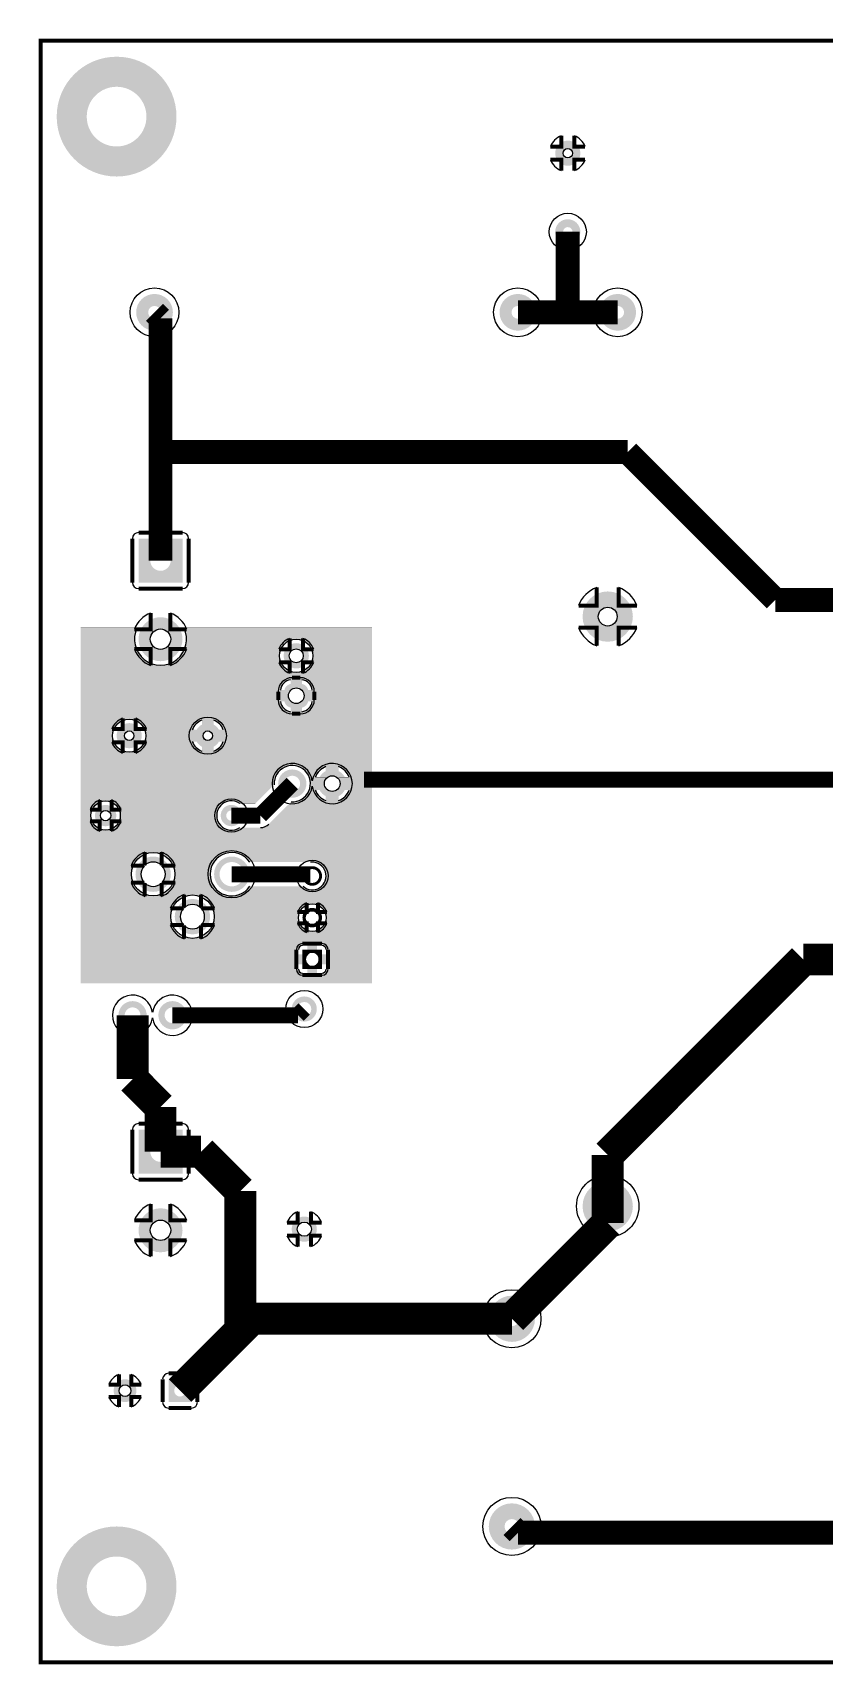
# Model space of a CAD drawing. Extents: x 0 to 6500, y 0 to 4100.
# Drawn here: x 0 to 1982, y 0 to 4100 of the extents above; entities that cross this region are included whole.
import ezdxf

# ---------------------------------------------------------------- set-up
doc = ezdxf.new("R2010")
doc.units = 0
for name, color, linetype in [('BOARD_OUTLINE', 2, 'CONTINUOUS'), ('COPPER_BOTTOM', 1, 'CONTINUOUS'), ('COPPER_TOP', 3, 'CONTINUOUS')]:
    doc.layers.add(name, color=color, linetype=linetype)

msp = doc.modelspace()

# ---------------------------------------------------------------- hatches: boundary and pattern name
at = {"layer": 'COPPER_BOTTOM'}
h = msp.add_hatch(color=256, dxfattribs=at)
edge = h.paths.add_edge_path()
edge.add_arc((210, 3890), 150, 0, 360)
edge = h.paths.add_edge_path()
edge.add_arc((210, 3890), 74.75, 0, 360)
h = msp.add_hatch(color=256, dxfattribs=at)
edge = h.paths.add_edge_path()
edge.add_arc((1340, 3798.425197), 31.496063, 0, 360)
edge = h.paths.add_edge_path()
edge.add_arc((1340, 3798.425197), 11.811024, 0, 360)
h = msp.add_hatch(color=256, dxfattribs=at)
edge = h.paths.add_edge_path()
edge.add_arc((1340, 3601.574803), 31.496063, 0, 360)
edge = h.paths.add_edge_path()
edge.add_arc((1340, 3601.574803), 11.811024, 0, 360)
h = msp.add_hatch(color=256, dxfattribs=at)
edge = h.paths.add_edge_path()
edge.add_arc((305, 3400), 46, 0, 360)
edge = h.paths.add_edge_path()
edge.add_arc((305, 3400), 16, 0, 360)
h = msp.add_hatch(color=256, dxfattribs=at)
edge = h.paths.add_edge_path()
edge.add_arc((1215, 3400), 46, 0, 360)
edge = h.paths.add_edge_path()
edge.add_arc((1215, 3400), 16, 0, 360)
h = msp.add_hatch(color=256, dxfattribs=at)
edge = h.paths.add_edge_path()
edge.add_arc((1465, 3400), 46, 0, 360)
edge = h.paths.add_edge_path()
edge.add_arc((1465, 3400), 16, 0, 360)
h = msp.add_hatch(color=256, dxfattribs=at)
h.paths.add_polyline_path([(264.881929, 2723.307126), (264.881929, 2833.543268), (375.118071, 2833.543268), (375.118071, 2723.307126)])
edge = h.paths.add_edge_path()
edge.add_arc((320, 2778.425197), 25.590512, 0, 360)
h = msp.add_hatch(color=256, dxfattribs=at)
edge = h.paths.add_edge_path()
edge.add_arc((1440, 2638.188976), 62.992126, 0, 360)
edge = h.paths.add_edge_path()
edge.add_arc((1440, 2638.188976), 23.622047, 0, 360)
h = msp.add_hatch(color=256, dxfattribs=at)
edge = h.paths.add_edge_path()
edge.add_arc((320, 2581.574803), 55.11811, 0, 360)
edge = h.paths.add_edge_path()
edge.add_arc((320, 2581.574803), 25.590551, 0, 360)
h = msp.add_hatch(color=256, dxfattribs=at)
edge = h.paths.add_edge_path()
edge.add_arc((660, 2540), 31.67, 0, 360)
edge = h.paths.add_edge_path()
edge.add_arc((660, 2540), 17.5, 0, 360)
h = msp.add_hatch(color=256, dxfattribs=at)
edge = h.paths.add_edge_path()
edge.add_line((630, 2450.415), (630, 2429.585))
edge.add_arc((649.585, 2429.585), 19.585, 180, 270)
edge.add_line((649.585, 2410), (670.415, 2410))
edge.add_arc((670.415, 2429.585), 19.585, 270, 0)
edge.add_line((690, 2429.585), (690, 2450.415))
edge.add_arc((670.415, 2450.415), 19.585, 0, 90)
edge.add_line((670.415, 2470), (649.585, 2470))
edge.add_arc((649.585, 2450.415), 19.585, 90, 180)
edge = h.paths.add_edge_path()
edge.add_arc((660, 2440), 19.585, 0, 360)
h = msp.add_hatch(color=256, dxfattribs=at)
edge = h.paths.add_edge_path()
edge.add_arc((241.574803, 2340), 31.496063, 0, 360)
edge = h.paths.add_edge_path()
edge.add_arc((241.574803, 2340), 11.811024, 0, 360)
h = msp.add_hatch(color=256, dxfattribs=at)
edge = h.paths.add_edge_path()
edge.add_arc((438.425197, 2340), 31.496063, 0, 360)
edge = h.paths.add_edge_path()
edge.add_arc((438.425197, 2340), 11.811024, 0, 360)
h = msp.add_hatch(color=256, dxfattribs=at)
edge = h.paths.add_edge_path()
edge.add_arc((650, 2220), 35.433071, 0, 360)
edge = h.paths.add_edge_path()
edge.add_arc((650, 2220), 19.685039, 0, 360)
h = msp.add_hatch(color=256, dxfattribs=at)
edge = h.paths.add_edge_path()
edge.add_arc((750, 2220), 35.433071, 0, 360)
edge = h.paths.add_edge_path()
edge.add_arc((750, 2220), 19.685039, 0, 360)
h = msp.add_hatch(color=256, dxfattribs=at)
edge = h.paths.add_edge_path()
edge.add_arc((182.519685, 2140), 26.771654, 0, 360)
edge = h.paths.add_edge_path()
edge.add_arc((182.519685, 2140), 12.992126, 0, 360)
h = msp.add_hatch(color=256, dxfattribs=at)
edge = h.paths.add_edge_path()
edge.add_arc((497.480315, 2140), 26.771654, 0, 360)
edge = h.paths.add_edge_path()
edge.add_arc((497.480315, 2140), 12.992126, 0, 360)
h = msp.add_hatch(color=256, dxfattribs=at)
edge = h.paths.add_edge_path()
edge.add_arc((301.574803, 1993.149606), 44.291339, 0, 360)
edge = h.paths.add_edge_path()
edge.add_arc((301.574803, 1993.149606), 30.511811, 0, 360)
h = msp.add_hatch(color=256, dxfattribs=at)
edge = h.paths.add_edge_path()
edge.add_arc((498.425197, 1993.149606), 44.291339, 0, 360)
edge = h.paths.add_edge_path()
edge.add_arc((498.425197, 1993.149606), 30.511811, 0, 360)
h = msp.add_hatch(color=256, dxfattribs=at)
edge = h.paths.add_edge_path()
edge.add_arc((700, 1988.661417), 24.5, 0, 360)
edge = h.paths.add_edge_path()
edge.add_arc((700, 1988.661417), 17.5, 0, 360)
h = msp.add_hatch(color=256, dxfattribs=at)
edge = h.paths.add_edge_path()
edge.add_arc((400, 1886.850394), 44.291339, 0, 360)
edge = h.paths.add_edge_path()
edge.add_arc((400, 1886.850394), 30.511811, 0, 360)
h = msp.add_hatch(color=256, dxfattribs=at)
edge = h.paths.add_edge_path()
edge.add_arc((700, 1884.330709), 24.5, 0, 360)
edge = h.paths.add_edge_path()
edge.add_arc((700, 1884.330709), 17.5, 0, 360)
h = msp.add_hatch(color=256, dxfattribs=at)
h.paths.add_polyline_path([(724.5, 1755.5), (675.5, 1755.5), (675.5, 1804.5), (724.5, 1804.5)])
edge = h.paths.add_edge_path()
edge.add_arc((700, 1780), 17.5, 0, 360)
h = msp.add_hatch(color=256, dxfattribs=at)
edge = h.paths.add_edge_path()
edge.add_arc((680, 1655.590551), 31.496063, 0, 360)
edge = h.paths.add_edge_path()
edge.add_arc((680, 1655.590551), 17.716535, 0, 360)
h = msp.add_hatch(color=256, dxfattribs=at)
edge = h.paths.add_edge_path()
edge.add_arc((250, 1640), 35.433071, 0, 360)
edge = h.paths.add_edge_path()
edge.add_arc((250, 1640), 19.685039, 0, 360)
h = msp.add_hatch(color=256, dxfattribs=at)
edge = h.paths.add_edge_path()
edge.add_arc((350, 1640), 35.433071, 0, 360)
edge = h.paths.add_edge_path()
edge.add_arc((350, 1640), 19.685039, 0, 360)
h = msp.add_hatch(color=256, dxfattribs=at)
h.paths.add_polyline_path([(264.881929, 1243.307126), (264.881929, 1353.543268), (375.118071, 1353.543268), (375.118071, 1243.307126)])
edge = h.paths.add_edge_path()
edge.add_arc((320, 1298.425197), 25.590512, 0, 360)
h = msp.add_hatch(color=256, dxfattribs=at)
edge = h.paths.add_edge_path()
edge.add_arc((1440, 1161.811024), 62.992126, 0, 360)
edge = h.paths.add_edge_path()
edge.add_arc((1440, 1161.811024), 23.622047, 0, 360)
h = msp.add_hatch(color=256, dxfattribs=at)
edge = h.paths.add_edge_path()
edge.add_arc((320, 1101.574803), 55.11811, 0, 360)
edge = h.paths.add_edge_path()
edge.add_arc((320, 1101.574803), 25.590551, 0, 360)
h = msp.add_hatch(color=256, dxfattribs=at)
edge = h.paths.add_edge_path()
edge.add_arc((680, 1104.409449), 31.496063, 0, 360)
edge = h.paths.add_edge_path()
edge.add_arc((680, 1104.409449), 17.716535, 0, 360)
h = msp.add_hatch(color=256, dxfattribs=at)
edge = h.paths.add_edge_path()
edge.add_arc((1200, 880), 57.870079, 0, 360)
edge = h.paths.add_edge_path()
edge.add_arc((1200, 880), 18.5, 0, 360)
h = msp.add_hatch(color=256, dxfattribs=at)
edge = h.paths.add_edge_path()
edge.add_arc((231.102362, 700), 28.543307, 0, 360)
edge = h.paths.add_edge_path()
edge.add_arc((231.102362, 700), 14.76378, 0, 360)
h = msp.add_hatch(color=256, dxfattribs=at)
h.paths.add_polyline_path([(340.354331, 728.543307), (397.440945, 728.543307), (397.440945, 671.456693), (340.354331, 671.456693)])
edge = h.paths.add_edge_path()
edge.add_arc((368.897638, 700), 14.76378, 0, 360)
h = msp.add_hatch(color=256, dxfattribs=at)
edge = h.paths.add_edge_path()
edge.add_arc((1200, 360), 57.870079, 0, 360)
edge = h.paths.add_edge_path()
edge.add_arc((1200, 360), 18.5, 0, 360)
h = msp.add_hatch(color=256, dxfattribs=at)
edge = h.paths.add_edge_path()
edge.add_arc((210, 210), 150, 0, 360)
edge = h.paths.add_edge_path()
edge.add_arc((210, 210), 74.75, 0, 360)
at = {"layer": 'COPPER_TOP'}
h = msp.add_hatch(color=256, dxfattribs=at)
edge = h.paths.add_edge_path()
edge.add_arc((210, 3890), 150, 0, 360)
edge = h.paths.add_edge_path()
edge.add_arc((210, 3890), 74.75, 0, 360)
h = msp.add_hatch(color=256, dxfattribs=at)
edge = h.paths.add_edge_path()
edge.add_arc((1340, 3798.425197), 31.496063, 0, 360)
edge = h.paths.add_edge_path()
edge.add_arc((1340, 3798.425197), 11.811024, 0, 360)
h = msp.add_hatch(color=256, dxfattribs=at)
edge = h.paths.add_edge_path()
edge.add_arc((1340, 3601.574803), 31.496063, 0, 360)
edge = h.paths.add_edge_path()
edge.add_arc((1340, 3601.574803), 11.811024, 0, 360)
h = msp.add_hatch(color=256, dxfattribs=at)
edge = h.paths.add_edge_path()
edge.add_arc((305, 3400), 46, 0, 360)
edge = h.paths.add_edge_path()
edge.add_arc((305, 3400), 16, 0, 360)
h = msp.add_hatch(color=256, dxfattribs=at)
edge = h.paths.add_edge_path()
edge.add_arc((1215, 3400), 46, 0, 360)
edge = h.paths.add_edge_path()
edge.add_arc((1215, 3400), 16, 0, 360)
h = msp.add_hatch(color=256, dxfattribs=at)
edge = h.paths.add_edge_path()
edge.add_arc((1465, 3400), 46, 0, 360)
edge = h.paths.add_edge_path()
edge.add_arc((1465, 3400), 16, 0, 360)
h = msp.add_hatch(color=256, dxfattribs=at)
h.paths.add_polyline_path([(264.881929, 2723.307126), (264.881929, 2833.543268), (375.118071, 2833.543268), (375.118071, 2723.307126)])
edge = h.paths.add_edge_path()
edge.add_arc((320, 2778.425197), 25.590512, 0, 360)
h = msp.add_hatch(color=256, dxfattribs=at)
edge = h.paths.add_edge_path()
edge.add_arc((1440, 2638.188976), 62.992126, 0, 360)
edge = h.paths.add_edge_path()
edge.add_arc((1440, 2638.188976), 23.622047, 0, 360)
h = msp.add_hatch(color=256, dxfattribs=at)
edge = h.paths.add_edge_path()
edge.add_arc((320, 2581.574803), 55.11811, 0, 360)
edge = h.paths.add_edge_path()
edge.add_arc((320, 2581.574803), 25.590551, 0, 360)
h = msp.add_hatch(color=3, dxfattribs=at)
edge = h.paths.add_edge_path()
edge.add_arc((320, 2581.574803), 65.14311, 154.128772, 25.871228)
edge.add_line((378.614273, 2610), (850, 2610))
edge.add_line((850, 2610), (850, 1720))
edge.add_line((850, 1720), (120, 1720))
edge.add_line((120, 1720), (120, 2610))
edge.add_line((120, 2610), (261.385727, 2610))
edge = h.paths.add_edge_path()
edge.add_arc((400, 1886.850394), 54.316339, 0, 360)
edge = h.paths.add_edge_path()
edge.add_arc((301.574803, 1993.149606), 54.316339, 0, 360)
edge = h.paths.add_edge_path()
edge.add_line((712.260079, 1767.512387), (712.260079, 1745.426496))
edge.add_line((712.260079, 1745.426496), (724.5, 1745.426496))
edge.add_arc((724.5, 1755.5), 10.073504, 270, 0)
edge.add_line((734.573504, 1755.5), (734.573504, 1767.739921))
edge.add_line((734.573504, 1767.739921), (712.487613, 1767.739921))
edge.add_arc((700, 1780), 17.5, 315.526771, 44.473229)
edge.add_line((712.487613, 1792.260079), (734.573504, 1792.260079))
edge.add_line((734.573504, 1792.260079), (734.573504, 1804.5))
edge.add_arc((724.5, 1804.5), 10.073504, 0, 90)
edge.add_line((724.5, 1814.573504), (712.260079, 1814.573504))
edge.add_line((712.260079, 1814.573504), (712.260079, 1792.487613))
edge.add_arc((700, 1780), 17.5, 45.526771, 134.473229)
edge.add_line((687.739921, 1792.487613), (687.739921, 1814.573504))
edge.add_line((687.739921, 1814.573504), (675.5, 1814.573504))
edge.add_arc((675.5, 1804.5), 10.073504, 90, 180)
edge.add_line((665.426496, 1804.5), (665.426496, 1792.260079))
edge.add_line((665.426496, 1792.260079), (687.512387, 1792.260079))
edge.add_arc((700, 1780), 17.5, 135.526771, 224.473229)
edge.add_line((687.512387, 1767.739921), (665.426496, 1767.739921))
edge.add_line((665.426496, 1767.739921), (665.426496, 1755.5))
edge.add_arc((675.5, 1755.5), 10.073504, 180, 270)
edge.add_line((675.5, 1745.426496), (687.739921, 1745.426496))
edge.add_line((687.739921, 1745.426496), (687.739921, 1767.512387))
edge.add_arc((700, 1780), 17.5, 225.526771, 314.473229)
edge = h.paths.add_edge_path()
edge.add_arc((700, 1884.330709), 34.525, 0, 360)
edge = h.paths.add_edge_path()
edge.add_arc((700, 1988.661417), 34.525, 228.06207, 92.284729)
edge.add_arc((695.511811, 1993.149606), 30.170276, 84.07985, 90)
edge.add_line((695.511811, 2023.319882), (543.591768, 2023.319882))
edge.add_arc((498.425197, 1993.149606), 54.316339, 33.742052, 326.257948)
edge.add_line((543.591768, 1962.979331), (676.926074, 1962.979331))
edge = h.paths.add_edge_path()
edge.add_arc((182.519685, 2140), 36.796654, 0, 360)
edge = h.paths.add_edge_path()
edge.add_arc((650, 2220), 45.458071, 266.582209, 183.417698)
edge.add_line((604.622778, 2217.29003), (557.503023, 2170.170276))
edge.add_line((557.503023, 2170.170276), (518.545646, 2170.170276))
edge.add_arc((497.480315, 2140), 36.796654, 55.076687, 304.923313)
edge.add_line((518.545646, 2109.829724), (569.994073, 2109.829724))
edge.add_arc((569.99996, 2139.999999), 30.170276, 269.988821, 270.823731)
edge.add_arc((570, 2140), 30.170276, 270.823655, 315.077835)
edge.add_line((591.362568, 2118.695394), (647.289956, 2174.622782))
edge = h.paths.add_edge_path()
edge.add_line((707.496037, 2236.119843), (733.880157, 2236.119843))
edge.add_line((733.880157, 2236.119843), (733.880157, 2262.503963))
edge.add_arc((750, 2220), 45.458071, 110.769485, 159.230515)
edge = h.paths.add_edge_path()
edge.add_line((766.119843, 2262.503963), (766.119843, 2236.119843))
edge.add_line((766.119843, 2236.119843), (792.503963, 2236.119843))
edge.add_arc((750, 2220), 45.458071, 20.769485, 69.230515)
edge = h.paths.add_edge_path()
edge.add_line((792.503963, 2203.880157), (766.119843, 2203.880157))
edge.add_line((766.119843, 2203.880157), (766.119843, 2177.496037))
edge.add_arc((750, 2220), 45.458071, 290.769485, 339.230515)
edge = h.paths.add_edge_path()
edge.add_line((733.880157, 2177.496037), (733.880157, 2203.880157))
edge.add_line((733.880157, 2203.880157), (707.496037, 2203.880157))
edge.add_arc((750, 2220), 45.458071, 200.769485, 249.230515)
edge = h.paths.add_edge_path()
edge.add_arc((750, 2220), 19.685039, 0, 360)
edge = h.paths.add_edge_path()
edge.add_arc((241.574803, 2340), 41.521063, 0, 360)
edge = h.paths.add_edge_path()
edge.add_line((399.602407, 2354.72378), (423.701417, 2354.72378))
edge.add_line((423.701417, 2354.72378), (423.701417, 2378.82279))
edge.add_arc((438.425197, 2340), 41.521063, 110.769537, 159.230463)
edge = h.paths.add_edge_path()
edge.add_line((453.148976, 2378.82279), (453.148976, 2354.72378))
edge.add_line((453.148976, 2354.72378), (477.247986, 2354.72378))
edge.add_arc((438.425197, 2340), 41.521063, 20.769537, 69.230463)
edge = h.paths.add_edge_path()
edge.add_line((477.247986, 2325.27622), (453.148976, 2325.27622))
edge.add_line((453.148976, 2325.27622), (453.148976, 2301.17721))
edge.add_arc((438.425197, 2340), 41.521063, 290.769537, 339.230463)
edge = h.paths.add_edge_path()
edge.add_line((423.701417, 2301.17721), (423.701417, 2325.27622))
edge.add_line((423.701417, 2325.27622), (399.602407, 2325.27622))
edge.add_arc((438.425197, 2340), 41.521063, 200.769537, 249.230463)
edge = h.paths.add_edge_path()
edge.add_arc((438.425197, 2340), 11.811024, 0, 360)
edge = h.paths.add_edge_path()
edge.add_arc((670.415, 2429.585), 29.753268, 277.394031, 352.605969)
edge.add_line((699.920857, 2425.755984), (674.244016, 2425.755984))
edge.add_line((674.244016, 2425.755984), (674.244016, 2400.079143))
edge = h.paths.add_edge_path()
edge.add_arc((670.415, 2450.415), 29.753268, 7.394031, 82.605969)
edge.add_line((674.244016, 2479.920857), (674.244016, 2454.244016))
edge.add_line((674.244016, 2454.244016), (699.920857, 2454.244016))
edge = h.paths.add_edge_path()
edge.add_arc((649.585, 2450.415), 29.753268, 97.394031, 172.605969)
edge.add_line((620.079143, 2454.244016), (645.755984, 2454.244016))
edge.add_line((645.755984, 2454.244016), (645.755984, 2479.920857))
edge = h.paths.add_edge_path()
edge.add_arc((649.585, 2429.585), 29.753268, 187.394031, 262.605969)
edge.add_line((645.755984, 2400.079143), (645.755984, 2425.755984))
edge.add_line((645.755984, 2425.755984), (620.079143, 2425.755984))
edge = h.paths.add_edge_path()
edge.add_arc((660, 2440), 19.585, 0, 360)
edge = h.paths.add_edge_path()
edge.add_arc((660, 2540), 41.695, 0, 360)
h = msp.add_hatch(color=256, dxfattribs=at)
edge = h.paths.add_edge_path()
edge.add_arc((660, 2540), 31.67, 0, 360)
edge = h.paths.add_edge_path()
edge.add_arc((660, 2540), 17.5, 0, 360)
h = msp.add_hatch(color=256, dxfattribs=at)
edge = h.paths.add_edge_path()
edge.add_line((630, 2450.415), (630, 2429.585))
edge.add_arc((649.585, 2429.585), 19.585, 180, 270)
edge.add_line((649.585, 2410), (670.415, 2410))
edge.add_arc((670.415, 2429.585), 19.585, 270, 0)
edge.add_line((690, 2429.585), (690, 2450.415))
edge.add_arc((670.415, 2450.415), 19.585, 0, 90)
edge.add_line((670.415, 2470), (649.585, 2470))
edge.add_arc((649.585, 2450.415), 19.585, 90, 180)
edge = h.paths.add_edge_path()
edge.add_arc((660, 2440), 19.585, 0, 360)
h = msp.add_hatch(color=256, dxfattribs=at)
edge = h.paths.add_edge_path()
edge.add_arc((241.574803, 2340), 31.496063, 0, 360)
edge = h.paths.add_edge_path()
edge.add_arc((241.574803, 2340), 11.811024, 0, 360)
h = msp.add_hatch(color=256, dxfattribs=at)
edge = h.paths.add_edge_path()
edge.add_arc((438.425197, 2340), 31.496063, 0, 360)
edge = h.paths.add_edge_path()
edge.add_arc((438.425197, 2340), 11.811024, 0, 360)
h = msp.add_hatch(color=256, dxfattribs=at)
edge = h.paths.add_edge_path()
edge.add_arc((650, 2220), 35.433071, 0, 360)
edge = h.paths.add_edge_path()
edge.add_arc((650, 2220), 19.685039, 0, 360)
h = msp.add_hatch(color=256, dxfattribs=at)
edge = h.paths.add_edge_path()
edge.add_arc((750, 2220), 35.433071, 0, 360)
edge = h.paths.add_edge_path()
edge.add_arc((750, 2220), 19.685039, 0, 360)
h = msp.add_hatch(color=256, dxfattribs=at)
edge = h.paths.add_edge_path()
edge.add_arc((182.519685, 2140), 26.771654, 0, 360)
edge = h.paths.add_edge_path()
edge.add_arc((182.519685, 2140), 12.992126, 0, 360)
h = msp.add_hatch(color=256, dxfattribs=at)
edge = h.paths.add_edge_path()
edge.add_arc((497.480315, 2140), 26.771654, 0, 360)
edge = h.paths.add_edge_path()
edge.add_arc((497.480315, 2140), 12.992126, 0, 360)
h = msp.add_hatch(color=256, dxfattribs=at)
edge = h.paths.add_edge_path()
edge.add_arc((301.574803, 1993.149606), 44.291339, 0, 360)
edge = h.paths.add_edge_path()
edge.add_arc((301.574803, 1993.149606), 30.511811, 0, 360)
h = msp.add_hatch(color=256, dxfattribs=at)
edge = h.paths.add_edge_path()
edge.add_arc((498.425197, 1993.149606), 44.291339, 0, 360)
edge = h.paths.add_edge_path()
edge.add_arc((498.425197, 1993.149606), 30.511811, 0, 360)
h = msp.add_hatch(color=256, dxfattribs=at)
edge = h.paths.add_edge_path()
edge.add_arc((700, 1988.661417), 24.5, 0, 360)
edge = h.paths.add_edge_path()
edge.add_arc((700, 1988.661417), 17.5, 0, 360)
h = msp.add_hatch(color=256, dxfattribs=at)
edge = h.paths.add_edge_path()
edge.add_arc((400, 1886.850394), 44.291339, 0, 360)
edge = h.paths.add_edge_path()
edge.add_arc((400, 1886.850394), 30.511811, 0, 360)
h = msp.add_hatch(color=256, dxfattribs=at)
edge = h.paths.add_edge_path()
edge.add_arc((700, 1884.330709), 24.5, 0, 360)
edge = h.paths.add_edge_path()
edge.add_arc((700, 1884.330709), 17.5, 0, 360)
h = msp.add_hatch(color=256, dxfattribs=at)
h.paths.add_polyline_path([(724.5, 1755.5), (675.5, 1755.5), (675.5, 1804.5), (724.5, 1804.5)])
edge = h.paths.add_edge_path()
edge.add_arc((700, 1780), 17.5, 0, 360)
h = msp.add_hatch(color=256, dxfattribs=at)
edge = h.paths.add_edge_path()
edge.add_arc((680, 1655.590551), 31.496063, 0, 360)
edge = h.paths.add_edge_path()
edge.add_arc((680, 1655.590551), 17.716535, 0, 360)
h = msp.add_hatch(color=256, dxfattribs=at)
edge = h.paths.add_edge_path()
edge.add_arc((250, 1640), 35.433071, 0, 360)
edge = h.paths.add_edge_path()
edge.add_arc((250, 1640), 19.685039, 0, 360)
h = msp.add_hatch(color=256, dxfattribs=at)
edge = h.paths.add_edge_path()
edge.add_arc((350, 1640), 35.433071, 0, 360)
edge = h.paths.add_edge_path()
edge.add_arc((350, 1640), 19.685039, 0, 360)
h = msp.add_hatch(color=256, dxfattribs=at)
h.paths.add_polyline_path([(264.881929, 1243.307126), (264.881929, 1353.543268), (375.118071, 1353.543268), (375.118071, 1243.307126)])
edge = h.paths.add_edge_path()
edge.add_arc((320, 1298.425197), 25.590512, 0, 360)
h = msp.add_hatch(color=256, dxfattribs=at)
edge = h.paths.add_edge_path()
edge.add_arc((1440, 1161.811024), 62.992126, 0, 360)
edge = h.paths.add_edge_path()
edge.add_arc((1440, 1161.811024), 23.622047, 0, 360)
h = msp.add_hatch(color=256, dxfattribs=at)
edge = h.paths.add_edge_path()
edge.add_arc((320, 1101.574803), 55.11811, 0, 360)
edge = h.paths.add_edge_path()
edge.add_arc((320, 1101.574803), 25.590551, 0, 360)
h = msp.add_hatch(color=256, dxfattribs=at)
edge = h.paths.add_edge_path()
edge.add_arc((680, 1104.409449), 31.496063, 0, 360)
edge = h.paths.add_edge_path()
edge.add_arc((680, 1104.409449), 17.716535, 0, 360)
h = msp.add_hatch(color=256, dxfattribs=at)
edge = h.paths.add_edge_path()
edge.add_arc((1200, 880), 57.870079, 0, 360)
edge = h.paths.add_edge_path()
edge.add_arc((1200, 880), 18.5, 0, 360)
h = msp.add_hatch(color=256, dxfattribs=at)
edge = h.paths.add_edge_path()
edge.add_arc((231.102362, 700), 28.543307, 0, 360)
edge = h.paths.add_edge_path()
edge.add_arc((231.102362, 700), 14.76378, 0, 360)
h = msp.add_hatch(color=256, dxfattribs=at)
h.paths.add_polyline_path([(340.354331, 728.543307), (397.440945, 728.543307), (397.440945, 671.456693), (340.354331, 671.456693)])
edge = h.paths.add_edge_path()
edge.add_arc((368.897638, 700), 14.76378, 0, 360)
h = msp.add_hatch(color=256, dxfattribs=at)
edge = h.paths.add_edge_path()
edge.add_arc((1200, 360), 57.870079, 0, 360)
edge = h.paths.add_edge_path()
edge.add_arc((1200, 360), 18.5, 0, 360)
h = msp.add_hatch(color=256, dxfattribs=at)
edge = h.paths.add_edge_path()
edge.add_arc((210, 210), 150, 0, 360)
edge = h.paths.add_edge_path()
edge.add_arc((210, 210), 74.75, 0, 360)

# ---------------------------------------------------------------- linework, layer by layer
at = {"layer": 'BOARD_OUTLINE', "color": 2, "const_width": 0.000039}
for points in [[(6500, 4100), (0, 4100)], [(0, 4100), (0, 0)], [(0, 0), (6500, 0)]]:
    msp.add_lwpolyline(points, dxfattribs=at)
at = {"layer": 'COPPER_BOTTOM', "color": 1, "const_width": 10}
for points in [[(6479.903268, 4079.903268), (6479.903268, 20.096732), (20.096732, 20.096732), (20.096732, 4079.903268), (6479.903268, 4079.903268)], [(1296.52551, 3814.91315), (1323.512047, 3814.91315), (1323.512047, 3841.899687)], [(1356.487953, 3841.899687), (1356.487953, 3814.91315), (1383.47449, 3814.91315)], [(1323.512047, 3754.950707), (1323.512047, 3781.937244), (1296.52551, 3781.937244)], [(1383.47449, 3781.937244), (1356.487953, 3781.937244), (1356.487953, 3754.950707)], [(249.80937, 2833.543268), (249.80937, 2723.307126)], [(375.118071, 2848.615827), (264.881929, 2848.615827)], [(390.19063, 2723.307126), (390.19063, 2833.543268)], [(264.881929, 2708.234567), (375.118071, 2708.234567)], [(1367.076241, 2665.845748), (1412.343228, 2665.845748), (1412.343228, 2711.112736)], [(1467.656772, 2711.112736), (1467.656772, 2665.845748), (1512.923759, 2665.845748)], [(254.438558, 2606.43937), (295.135433, 2606.43937), (295.135433, 2647.136245)], [(344.864567, 2647.136245), (344.864567, 2606.43937), (385.561442, 2606.43937)], [(616.362866, 2556.549606), (643.450394, 2556.549606), (643.450394, 2583.637134)], [(676.549606, 2583.637134), (676.549606, 2556.549606), (703.637134, 2556.549606)], [(1412.343228, 2565.265217), (1412.343228, 2610.532205), (1367.076241, 2610.532205)], [(1512.923759, 2610.532205), (1467.656772, 2610.532205), (1467.656772, 2565.265217)], [(295.135433, 2516.013361), (295.135433, 2556.710236), (254.438558, 2556.710236)], [(385.561442, 2556.710236), (344.864567, 2556.710236), (344.864567, 2516.013361)], [(643.450394, 2496.362866), (643.450394, 2523.450394), (616.362866, 2523.450394)], [(703.637134, 2523.450394), (676.549606, 2523.450394), (676.549606, 2496.362866)], [(670.415, 2485.167323), (649.585, 2485.167323)], [(614.832677, 2450.415), (614.832677, 2429.585)], [(705.167323, 2429.585), (705.167323, 2450.415)], [(198.100313, 2356.487953), (225.08685, 2356.487953), (225.08685, 2383.47449)], [(258.062756, 2383.47449), (258.062756, 2356.487953), (285.049293, 2356.487953)], [(649.585, 2394.832677), (670.415, 2394.832677)], [(225.08685, 2296.52551), (225.08685, 2323.512047), (198.100313, 2323.512047)], [(285.049293, 2323.512047), (258.062756, 2323.512047), (258.062756, 2296.52551)], [(143.462573, 2154.812598), (167.707087, 2154.812598), (167.707087, 2179.057112)], [(197.332283, 2179.057112), (197.332283, 2154.812598), (221.576797, 2154.812598)], [(167.707087, 2100.942888), (167.707087, 2125.187402), (143.462573, 2125.187402)], [(221.576797, 2125.187402), (197.332283, 2125.187402), (197.332283, 2100.942888)], [(280.549528, 2015.260879), (280.549528, 2048.587866)], [(322.600079, 2048.587866), (322.600079, 2015.260879)], [(246.136544, 2014.174882), (279.46353, 2014.174882)], [(323.686076, 2014.174882), (357.013063, 2014.174882)], [(279.46353, 1972.124331), (246.136544, 1972.124331)], [(280.549528, 1937.711347), (280.549528, 1971.038333)], [(322.600079, 1971.038333), (322.600079, 1937.711347)], [(357.013063, 1972.124331), (323.686076, 1972.124331)], [(378.974724, 1908.961667), (378.974724, 1942.288653)], [(421.025276, 1942.288653), (421.025276, 1908.961667)], [(344.56174, 1907.875669), (377.888727, 1907.875669)], [(422.111273, 1907.875669), (455.43826, 1907.875669)], [(663.066932, 1898.337795), (685.992913, 1898.337795), (685.992913, 1921.263777)], [(714.007087, 1921.263777), (714.007087, 1898.337795), (736.933068, 1898.337795)], [(377.888727, 1865.825118), (344.56174, 1865.825118)], [(378.974724, 1831.412134), (378.974724, 1864.739121)], [(421.025276, 1864.739121), (421.025276, 1831.412134)], [(455.43826, 1865.825118), (422.111273, 1865.825118)], [(685.992913, 1847.39764), (685.992913, 1870.323622), (663.066932, 1870.323622)], [(736.933068, 1870.323622), (714.007087, 1870.323622), (714.007087, 1847.39764)], [(660.427441, 1804.5), (660.427441, 1755.5)], [(724.5, 1819.572559), (675.5, 1819.572559)], [(739.572559, 1755.5), (739.572559, 1804.5)], [(675.5, 1740.427441), (724.5, 1740.427441)], [(249.80937, 1353.543268), (249.80937, 1243.307126)], [(375.118071, 1368.615827), (264.881929, 1368.615827)], [(390.19063, 1243.307126), (390.19063, 1353.543268)], [(264.881929, 1228.234567), (375.118071, 1228.234567)], [(254.438558, 1126.43937), (295.135433, 1126.43937), (295.135433, 1167.136245)], [(344.864567, 1167.136245), (344.864567, 1126.43937), (385.561442, 1126.43937)], [(636.52551, 1120.897402), (663.512047, 1120.897402), (663.512047, 1147.883939)], [(696.487953, 1147.883939), (696.487953, 1120.897402), (723.47449, 1120.897402)], [(295.135433, 1036.013361), (295.135433, 1076.710236), (254.438558, 1076.710236)], [(385.561442, 1076.710236), (344.864567, 1076.710236), (344.864567, 1036.013361)], [(663.512047, 1060.934959), (663.512047, 1087.921496), (636.52551, 1087.921496)], [(723.47449, 1087.921496), (696.487953, 1087.921496), (696.487953, 1060.934959)], [(190.388737, 715.440866), (215.661496, 715.440866), (215.661496, 740.713625)], [(246.543228, 740.713625), (246.543228, 715.440866), (271.815987, 715.440866)], [(397.440945, 743.615866), (340.354331, 743.615866)], [(325.281772, 728.543307), (325.281772, 671.456693)], [(412.513504, 671.456693), (412.513504, 728.543307)], [(215.661496, 659.286375), (215.661496, 684.559134), (190.388737, 684.559134)], [(271.815987, 684.559134), (246.543228, 684.559134), (246.543228, 659.286375)], [(340.354331, 656.384134), (397.440945, 656.384134)]]:
    msp.add_lwpolyline(points, dxfattribs=at)
at = {"layer": 'COPPER_BOTTOM', "color": 1}
for centre, radius in [((1340, 3798.425197), 11.811024), ((1340, 3601.574803), 46.496063), ((305, 3400), 61), ((1215, 3400), 61), ((1465, 3400), 61), ((1440, 2638.188976), 23.622047), ((320, 2581.574803), 25.590551), ((660, 2540), 17.5), ((438.425197, 2340), 46.496063), ((241.574803, 2340), 11.811024), ((497.480315, 2140), 41.771654), ((182.519685, 2140), 12.992126), ((498.425197, 1993.149606), 59.291339), ((700, 1988.661417), 39.5), ((700, 1884.330709), 17.5), ((680, 1655.590551), 46.496063), ((1440, 1161.811024), 77.992126), ((320, 1101.574803), 25.590551), ((680, 1104.409449), 17.716535), ((1200, 880), 72.870079), ((231.102362, 700), 14.76378), ((1200, 360), 72.870079)]:
    msp.add_circle(centre, radius, dxfattribs=at)
for centre, radius, start, end in [((1340, 3798.425197), 46.496063, 110.769523, 159.230477), ((1340, 3798.425197), 46.496063, 20.769523, 69.230477), ((1340, 3798.425197), 46.496063, 200.769523, 249.230477), ((1340, 3798.425197), 46.496063, 290.769523, 339.230477), ((264.881929, 2833.543268), 15.072559, 90, 180), ((375.118071, 2833.543268), 15.072559, 0, 90), ((264.881929, 2723.307126), 15.072559, 180, 270), ((375.118071, 2723.307126), 15.072559, 270, 0), ((1440, 2638.188976), 77.992126, 110.769531, 159.230469), ((1440, 2638.188976), 77.992126, 20.769531, 69.230469), ((320, 2581.574803), 70.11811, 110.76953, 159.23047), ((320, 2581.574803), 70.11811, 20.76953, 69.23047), ((660, 2540), 46.67, 110.769488, 159.230512), ((660, 2540), 46.67, 20.769488, 69.230512), ((1440, 2638.188976), 77.992126, 200.769531, 249.230469), ((1440, 2638.188976), 77.992126, 290.769531, 339.230469), ((320, 2581.574803), 70.11811, 200.76953, 249.23047), ((320, 2581.574803), 70.11811, 290.76953, 339.23047), ((660, 2540), 46.67, 200.769488, 249.230512), ((660, 2540), 46.67, 290.769488, 339.230512), ((649.585, 2450.415), 34.752323, 90, 180), ((670.415, 2450.415), 34.752323, 0, 90), ((649.585, 2429.585), 34.752323, 180, 270), ((670.415, 2429.585), 34.752323, 270, 0), ((241.574803, 2340), 46.496063, 110.769523, 159.230477), ((241.574803, 2340), 46.496063, 20.769523, 69.230477), ((241.574803, 2340), 46.496063, 200.769523, 249.230477), ((241.574803, 2340), 46.496063, 290.769523, 339.230477), ((650, 2220), 50.433071, 7.513991, 352.486009), ((750, 2220), 50.433071, 187.513991, 172.486009), ((182.519685, 2140), 41.771654, 110.769474, 159.230526), ((182.519685, 2140), 41.771654, 20.769474, 69.230526), ((182.519685, 2140), 41.771654, 200.769474, 249.230526), ((182.519685, 2140), 41.771654, 290.769474, 339.230526), ((301.574803, 1993.149606), 59.291339, 110.769517, 159.230483), ((301.574803, 1993.149606), 30.511811, 136.442163, 223.557837), ((301.574803, 1993.149606), 30.511811, 46.442163, 133.557837), ((301.574803, 1993.149606), 59.291339, 20.769517, 69.230483), ((301.574803, 1993.149606), 30.511811, 316.442163, 43.557837), ((301.574803, 1993.149606), 59.291339, 200.769517, 249.230483), ((301.574803, 1993.149606), 30.511811, 226.442163, 313.557837), ((301.574803, 1993.149606), 59.291339, 290.769517, 339.230483), ((400, 1886.850394), 59.291339, 110.769517, 159.230483), ((400, 1886.850394), 59.291339, 20.769517, 69.230483), ((400, 1886.850394), 30.511811, 136.442163, 223.557837), ((400, 1886.850394), 30.511811, 46.442163, 133.557837), ((400, 1886.850394), 30.511811, 316.442163, 43.557837), ((700, 1884.330709), 39.5, 110.769531, 159.230469), ((700, 1884.330709), 39.5, 20.769531, 69.230469), ((400, 1886.850394), 59.291339, 200.769517, 249.230483), ((400, 1886.850394), 30.511811, 226.442163, 313.557837), ((400, 1886.850394), 59.291339, 290.769517, 339.230483), ((700, 1884.330709), 39.5, 200.769531, 249.230469), ((700, 1884.330709), 39.5, 290.769531, 339.230469), ((675.5, 1804.5), 15.072559, 90, 180), ((724.5, 1804.5), 15.072559, 0, 90), ((675.5, 1755.5), 15.072559, 180, 270), ((724.5, 1755.5), 15.072559, 270, 0), ((250, 1640), 50.433071, 7.513991, 352.486009), ((350, 1640), 50.433071, 187.513991, 172.486009), ((264.881929, 1353.543268), 15.072559, 90, 180), ((375.118071, 1353.543268), 15.072559, 0, 90), ((264.881929, 1243.307126), 15.072559, 180, 270), ((375.118071, 1243.307126), 15.072559, 270, 0), ((320, 1101.574803), 70.11811, 110.76953, 159.23047), ((320, 1101.574803), 70.11811, 20.76953, 69.23047), ((680, 1104.409449), 46.496063, 110.769523, 159.230477), ((680, 1104.409449), 46.496063, 20.769523, 69.230477), ((320, 1101.574803), 70.11811, 200.76953, 249.23047), ((320, 1101.574803), 70.11811, 290.76953, 339.23047), ((680, 1104.409449), 46.496063, 200.769523, 249.230477), ((680, 1104.409449), 46.496063, 290.769523, 339.230477), ((231.102362, 700), 43.543307, 110.769508, 159.230492), ((231.102362, 700), 43.543307, 20.769508, 69.230492), ((340.354331, 728.543307), 15.072559, 90, 180), ((397.440945, 728.543307), 15.072559, 0, 90), ((231.102362, 700), 43.543307, 200.769508, 249.230492), ((231.102362, 700), 43.543307, 290.769508, 339.230492), ((340.354331, 671.456693), 15.072559, 180, 270), ((397.440945, 671.456693), 15.072559, 270, 0)]:
    msp.add_arc(centre, radius, start, end, dxfattribs=at)
at = {"layer": 'COPPER_TOP', "color": 3}
for points, const_width in [([(1340, 3601.574803), (1340, 3400)], 60), ([(320, 3385), (305, 3400)], 60), ([(320, 2778.425197), (320, 3385)], 60), ([(1215, 3400), (1465, 3400)], 60), ([(1490, 3050), (320, 3050)], 60), ([(1860, 2680), (1490, 3050)], 60), ([(2144.409449, 2680), (1860, 2680)], 60), ([(378.614273, 2610), (850, 2610), (850, 1720), (120, 1720), (120, 2610), (261.385727, 2610)], 0.05), ([(620.079143, 2454.244016), (645.755984, 2454.244016), (645.755984, 2479.920857)], 0.05), ([(674.244016, 2479.920857), (674.244016, 2454.244016), (699.920857, 2454.244016)], 0.05), ([(645.755984, 2400.079143), (645.755984, 2425.755984), (620.079143, 2425.755984)], 0.05), ([(699.920857, 2425.755984), (674.244016, 2425.755984), (674.244016, 2400.079143)], 0.05), ([(399.602407, 2354.72378), (423.701417, 2354.72378), (423.701417, 2378.82279)], 0.05), ([(453.148976, 2378.82279), (453.148976, 2354.72378), (477.247986, 2354.72378)], 0.05), ([(423.701417, 2301.17721), (423.701417, 2325.27622), (399.602407, 2325.27622)], 0.05), ([(477.247986, 2325.27622), (453.148976, 2325.27622), (453.148976, 2301.17721)], 0.05), ([(707.496037, 2236.119843), (733.880157, 2236.119843), (733.880157, 2262.503963)], 0.05), ([(766.119843, 2262.503963), (766.119843, 2236.119843), (792.503963, 2236.119843)], 0.05), ([(604.622778, 2217.29003), (557.503023, 2170.170276), (518.545646, 2170.170276)], 0.05), ([(650, 2220), (570, 2140)], 40), ([(830, 2230), (3710, 2230)], 40), ([(591.362568, 2118.695394), (647.289956, 2174.622782)], 0.05), ([(733.880157, 2177.496037), (733.880157, 2203.880157), (707.496037, 2203.880157)], 0.05), ([(792.503963, 2203.880157), (766.119843, 2203.880157), (766.119843, 2177.496037)], 0.05), ([(570, 2140), (497.480315, 2140)], 40), ([(518.545646, 2109.829724), (569.994073, 2109.829724)], 0.05), ([(498.425197, 1993.149606), (695.511811, 1993.149606)], 40), ([(695.511811, 2023.319882), (543.591768, 2023.319882)], 0.05), ([(543.591768, 1962.979331), (676.926074, 1962.979331)], 0.05), ([(665.426496, 1804.5), (665.426496, 1792.260079), (687.512387, 1792.260079)], 0.05), ([(687.739921, 1792.487613), (687.739921, 1814.573504), (675.5, 1814.573504)], 0.05), ([(724.5, 1814.573504), (712.260079, 1814.573504), (712.260079, 1792.487613)], 0.05), ([(712.487613, 1792.260079), (734.573504, 1792.260079), (734.573504, 1804.5)], 0.05), ([(1440, 1290), (1929.645669, 1779.645669)], 80), ([(1929.645669, 1779.645669), (2121.669291, 1779.645669)], 80), ([(687.512387, 1767.739921), (665.426496, 1767.739921), (665.426496, 1755.5)], 0.05), ([(675.5, 1745.426496), (687.739921, 1745.426496), (687.739921, 1767.512387)], 0.05), ([(712.260079, 1767.512387), (712.260079, 1745.426496), (724.5, 1745.426496)], 0.05), ([(734.573504, 1755.5), (734.573504, 1767.739921), (712.487613, 1767.739921)], 0.05), ([(250, 1480), (250, 1640)], 80), ([(350, 1640), (664.409449, 1640)], 40), ([(664.409449, 1640), (680, 1655.590551)], 40), ([(320, 1410), (250, 1480)], 80), ([(320, 1298.425197), (320, 1410)], 80), ([(320, 1298.425197), (421.574803, 1298.425197)], 80), ([(421.574803, 1298.425197), (520, 1200)], 80), ([(1440, 1120), (1440, 1290)], 80), ([(520, 1200), (520, 851.102362)], 80), ([(1200, 880), (1440, 1120)], 80), ([(548.897638, 880), (368.897638, 700)], 80), ([(1200, 880), (548.897638, 880)], 80), ([(1215.590551, 344.409449), (1200, 360)], 60), ([(2060, 344.409449), (1215.590551, 344.409449)], 60)]:
    msp.add_lwpolyline(points, dxfattribs=dict(at, const_width=const_width))
for centre, radius in [((660, 2540), 41.695), ((660, 2440), 19.585), ((241.574803, 2340), 41.521063), ((438.425197, 2340), 11.811024), ((750, 2220), 19.685039), ((182.519685, 2140), 36.796654), ((301.574803, 1993.149606), 54.316339), ((400, 1886.850394), 54.316339), ((700, 1884.330709), 34.525)]:
    msp.add_circle(centre, radius, dxfattribs=at)
for centre, radius, start, end in [((320, 2581.574803), 65.14311, 154.128772, 25.871228), ((649.585, 2450.415), 29.753268, 97.394031, 172.605969), ((670.415, 2450.415), 29.753268, 7.394031, 82.605969), ((649.585, 2429.585), 29.753268, 187.394031, 262.605969), ((670.415, 2429.585), 29.753268, 277.394031, 352.605969), ((438.425197, 2340), 41.521063, 110.769537, 159.230463), ((438.425197, 2340), 41.521063, 20.769537, 69.230463), ((438.425197, 2340), 41.521063, 200.769537, 249.230463), ((438.425197, 2340), 41.521063, 290.769537, 339.230463), ((650, 2220), 45.458071, 266.582209, 183.417698), ((750, 2220), 45.458071, 110.769485, 159.230515), ((750, 2220), 45.458071, 20.769485, 69.230515), ((497.480315, 2140), 36.796654, 55.076687, 304.923313), ((750, 2220), 45.458071, 200.769485, 249.230515), ((750, 2220), 45.458071, 290.769485, 339.230515), ((569.99996, 2139.999999), 30.170276, 269.988821, 270.823731), ((570, 2140), 30.170276, 270.823655, 315.077835), ((498.425197, 1993.149606), 54.316339, 33.742052, 326.257948), ((700, 1988.661417), 34.525, 228.06207, 92.284729), ((695.511811, 1993.149606), 30.170276, 84.07985, 90), ((675.5, 1804.5), 10.073504, 90, 180), ((724.5, 1804.5), 10.073504, 0, 90), ((700, 1780), 17.5, 135.526771, 224.473229), ((700, 1780), 17.5, 45.526771, 134.473229), ((700, 1780), 17.5, 225.526771, 314.473229), ((700, 1780), 17.5, 315.526771, 44.473229), ((675.5, 1755.5), 10.073504, 180, 270), ((724.5, 1755.5), 10.073504, 270, 0)]:
    msp.add_arc(centre, radius, start, end, dxfattribs=at)

doc.saveas('drawing.dxf')
